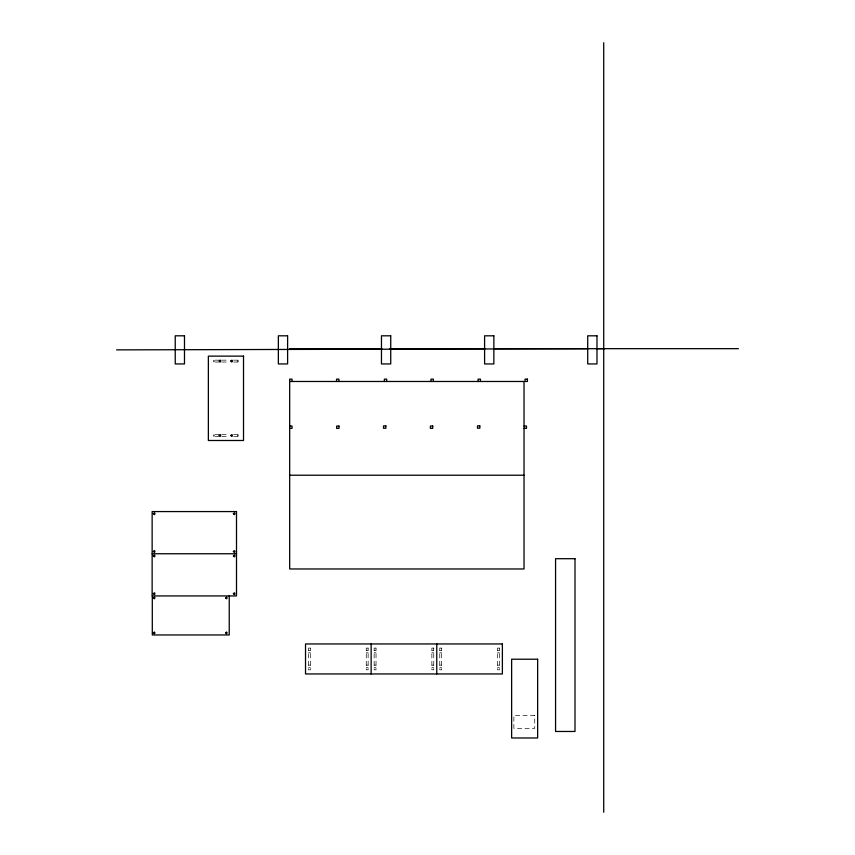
<?xml version="1.0" encoding="UTF-8"?>
<svg xmlns="http://www.w3.org/2000/svg" width="855" height="855" viewBox="0 0 855 855"><rect width="100%" height="100%" fill="white"/><g stroke="black" fill="none" stroke-linecap="round" stroke-linejoin="round"><path stroke-width="0.64" stroke-dasharray="4.28 3.21" d="M215.257 360.158L220.74 360.158M221.905 360.158L229.097 360.158M233.618 360.158L238.769 360.158M215.257 362.028L220.74 362.028M221.905 362.028L229.097 362.028M233.618 362.028L237.861 362.028M215.257 434.607L220.74 434.607M221.905 434.607L229.097 434.607M233.618 434.607L238.769 434.607M215.257 436.478L220.74 436.478M221.905 436.478L229.097 436.478M233.618 436.478L237.861 436.478M308.537 650.441L310.408 650.441M366.261 650.441L368.131 650.441M374.148 650.441L376.029 650.441M431.871 650.441L433.752 650.441M439.769 650.441L441.65 650.441M497.492 650.441L499.373 650.441M308.537 652.782L310.408 652.782M366.261 652.782L368.131 652.782M374.148 652.782L376.029 652.782M431.871 652.782L433.752 652.782M439.769 652.782L441.65 652.782M497.492 652.782L499.373 652.782M308.537 665.137L310.408 665.137M366.261 665.137L368.131 665.137M374.148 665.137L376.029 665.137M431.871 665.137L433.752 665.137M439.769 665.137L441.65 665.137M497.492 665.137L499.373 665.137M308.537 667.477L310.408 667.477M366.261 667.477L368.131 667.477M374.148 667.477L376.029 667.477M431.871 667.477L433.752 667.477M439.769 667.477L441.65 667.477M497.492 667.477L499.373 667.477M310.408 648.09L308.537 648.09L308.537 669.818L310.408 669.818L310.408 648.09M368.131 648.09L366.261 648.09L366.261 669.818L368.131 669.818L368.131 648.09M376.029 648.09L374.148 648.09L374.148 669.818L376.029 669.818L376.029 648.09M433.752 648.09L431.871 648.09L431.871 669.818L433.752 669.818L433.752 648.09M441.65 648.09L439.769 648.09L439.769 669.818L441.65 669.818L441.65 648.09M499.373 648.09L497.492 648.09L497.492 669.818L499.373 669.818L499.373 648.09M534.728 715.336L513.876 715.336L513.876 728.353L534.728 728.353L534.728 715.336"/><path stroke-width="1.28" d="M116.601 349.877L604.624 348.669M289.685 348.669L381.832 348.669M389.837 348.669L484.657 348.669M494.008 348.669L587.492 348.669M596.843 348.669L738.399 348.669M289.685 381.48L524.029 381.48L524.029 568.97L289.685 568.97L289.685 379.139L292.025 379.139L292.025 381.48M289.685 426.014L292.025 426.014L292.025 428.355L289.685 428.355M524.126 426.014L526.477 426.014L526.477 428.355L524.126 428.355M289.685 475.22L524.029 475.22M152.137 553.751L236.504 553.751M603.716 42.75L603.716 812.25M480.446 381.48L480.446 379.139L478.105 379.139L478.105 381.48M436.766 643.954L436.766 673.954M433.335 381.48L433.335 379.139L430.995 379.139L430.995 381.48M386.706 381.48L386.706 379.139L384.365 379.139L384.365 381.48M371.145 643.954L371.145 673.954M338.901 381.48L338.901 379.139L336.549 379.139L336.549 381.48M237.861 360.532L237.861 361.654M237.861 434.981L237.861 436.103M229.236 595.935L229.236 634.966L152.297 634.966L152.297 595.935M213.932 360.532L213.932 361.654M213.932 434.981L213.932 436.103M153.387 513.705C155.15 516.944 155.749 510.724 153.387 513.641M153.387 551.486C155.289 554.724 155.535 548.397 153.387 551.422M153.387 555.889C155.289 559.127 155.535 552.8 153.387 555.825M153.387 593.669C155.257 596.929 155.567 590.548 153.387 593.669M153.451 597.912C155.257 600.894 155.514 594.941 153.451 597.912M153.451 632.871C155.354 635.81 155.289 630.039 153.462 632.807M219.179 361.024C221.039 364.23 221.509 357.999 219.19 360.96M219.179 435.473C221.167 438.711 221.21 432.309 219.179 435.473M230.818 361.024C232.581 364.262 233.223 358.053 230.829 360.96M230.818 435.473C232.613 438.754 233.084 432.438 230.818 435.473M225.645 597.912C227.451 600.894 227.601 595.027 225.645 597.912M225.645 632.871C227.398 635.864 227.665 630.017 225.645 632.807M233.383 513.705C235.157 516.933 235.734 510.745 233.383 513.641M233.383 551.486C235.061 554.767 235.798 548.525 233.383 551.422M233.383 555.889C235.061 559.17 235.798 552.929 233.383 555.825M233.383 593.669C235.414 596.876 235.392 590.57 233.383 593.669M184.488 335.812L175.232 335.812L175.232 363.941L184.488 363.941L184.488 335.812M287.611 335.812L278.356 335.812L278.356 363.941L287.611 363.941L287.611 335.812M390.735 335.812L381.469 335.812L381.469 363.941L390.735 363.941L390.735 335.812M493.859 335.812L484.593 335.812L484.593 363.941L493.859 363.941L493.859 335.812M596.982 335.812L587.716 335.812L587.716 363.941L596.982 363.941L596.982 335.812M243.515 356.129L208.364 356.129L208.364 440.496L243.515 440.496L243.515 356.129M527.407 379.139L525.066 379.139L525.066 381.48L527.407 381.48L527.407 379.139M385.862 425.918L383.521 425.918L383.521 428.259L385.862 428.259L385.862 425.918M479.837 425.865L477.496 425.865L477.496 428.216L479.837 428.216L479.837 425.865M338.986 426.057L336.646 426.057L336.646 428.398L338.986 428.398L338.986 426.057M432.726 426.014L430.386 426.014L430.386 428.355L432.726 428.355L432.726 426.014M236.504 511.568L152.137 511.568L152.137 595.935L236.504 595.935L236.504 511.568M574.998 558.7L555.568 558.7L555.568 731.463L574.998 731.463L574.998 558.7M502.377 643.954L305.524 643.954L305.524 673.954L502.377 673.954L502.377 643.954M537.656 659.216L511.632 659.216L511.632 737.983L537.656 737.983L537.656 659.216"/></g></svg>
